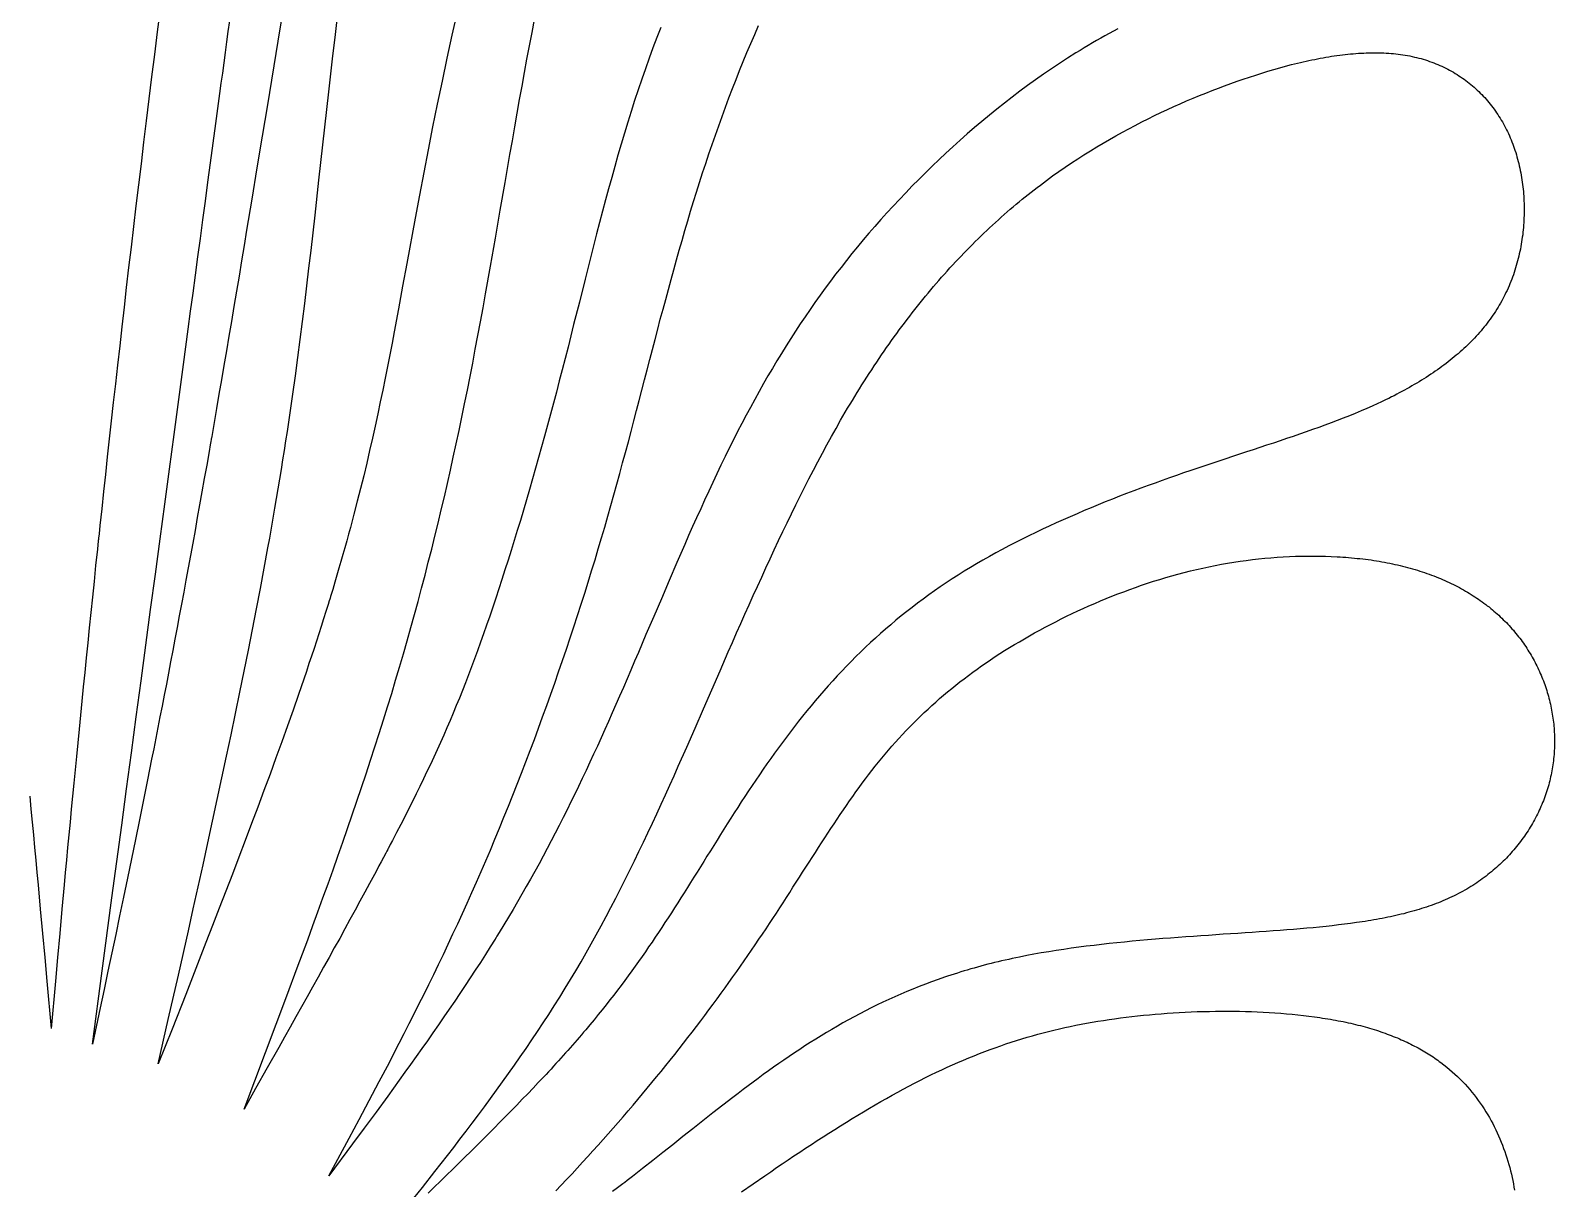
# Model space of a CAD drawing. Extents: x 0 to 279, y 0 to 212.
# Drawn here: x 235.29 to 248.36, y 119.99 to 129.92 of the extents above; entities that cross this region are included whole.
import ezdxf

# ---------------------------------------------------------------- set-up
doc = ezdxf.new("R2010")
doc.units = 0
doc.layers.add('LAYER_1', color=18, linetype='CONTINUOUS')

msp = doc.modelspace()

# ---------------------------------------------------------------- linework, layer by layer
at = {"layer": 'LAYER_1'}
for points in [[(237.503, 130.372), (237.414, 129.828), (237.325, 129.284), (237.28, 129.013), (237.236, 128.743), (237.191, 128.474), (237.147, 128.208), (237.125, 128.076), (237.103, 127.944), (237.082, 127.814), (237.06, 127.684), (237.038, 127.555), (237.017, 127.426), (236.995, 127.299), (236.974, 127.173), (236.952, 127.048), (236.931, 126.924), (236.91, 126.801), (236.889, 126.679), (236.868, 126.559), (236.848, 126.44), (236.845, 126.425), (236.844, 126.418), (236.843, 126.414), (236.843, 126.412), (236.84, 126.397), (236.835, 126.368), (236.825, 126.309), (236.805, 126.193), (236.784, 126.079), (236.764, 125.965), (236.744, 125.853), (236.724, 125.743), (236.705, 125.633), (236.685, 125.525), (236.666, 125.418), (236.646, 125.312), (236.627, 125.208), (236.608, 125.104), (236.589, 125.002), (236.57, 124.9), (236.551, 124.8), (236.532, 124.701), (236.514, 124.603), (236.495, 124.506), (236.477, 124.41), (236.459, 124.315), (236.44, 124.22), (236.422, 124.127), (236.404, 124.034), (236.386, 123.943), (236.368, 123.852), (236.351, 123.762), (236.333, 123.672), (236.315, 123.584), (236.298, 123.496), (236.28, 123.409), (236.263, 123.322), (236.245, 123.237), (236.228, 123.151), (236.194, 122.983), (236.16, 122.816), (236.126, 122.652), (236.092, 122.489), (236.058, 122.328), (236.025, 122.169), (235.991, 122.01), (235.958, 121.853), (235.925, 121.696), (235.891, 121.54), (235.825, 121.229), (235.909, 121.856), (235.993, 122.482), (236.035, 122.795), (236.077, 123.106), (236.118, 123.417), (236.16, 123.727), (236.201, 124.036), (236.242, 124.344), (236.283, 124.65), (236.324, 124.955), (236.365, 125.258), (236.405, 125.56), (236.446, 125.859), (236.486, 126.158), (236.526, 126.456), (236.566, 126.755), (236.606, 127.056), (236.626, 127.208), (236.647, 127.36), (236.667, 127.513), (236.688, 127.667), (236.709, 127.823), (236.73, 127.979), (236.751, 128.137), (236.773, 128.297), (236.794, 128.458), (236.816, 128.621), (236.838, 128.786), (236.861, 128.953), (236.884, 129.122), (236.907, 129.294), (236.918, 129.38), (236.93, 129.468), (236.942, 129.555), (236.954, 129.644), (236.966, 129.733), (236.978, 129.823), (236.99, 129.913), (237.002, 130.004)], [(236.406, 130.104), (236.381, 129.909), (236.357, 129.716), (236.333, 129.524), (236.31, 129.335), (236.287, 129.147), (236.264, 128.962), (236.242, 128.778), (236.22, 128.596), (236.198, 128.417), (236.177, 128.239), (236.157, 128.063), (236.136, 127.889), (236.116, 127.718), (236.097, 127.548), (236.078, 127.38), (236.059, 127.215), (236.04, 127.051), (236.022, 126.89), (236.004, 126.731), (235.987, 126.573), (235.97, 126.418), (235.953, 126.265), (235.937, 126.114), (235.921, 125.966), (235.905, 125.819), (235.89, 125.675), (235.882, 125.604), (235.878, 125.568), (235.877, 125.559), (235.877, 125.555), (235.877, 125.553), (235.876, 125.552), (235.876, 125.543), (235.868, 125.472), (235.853, 125.333), (235.839, 125.196), (235.825, 125.062), (235.811, 124.929), (235.798, 124.798), (235.785, 124.669), (235.772, 124.541), (235.759, 124.416), (235.747, 124.292), (235.734, 124.169), (235.723, 124.049), (235.711, 123.929), (235.699, 123.812), (235.688, 123.695), (235.677, 123.58), (235.666, 123.466), (235.655, 123.354), (235.644, 123.242), (235.634, 123.132), (235.623, 123.023), (235.613, 122.914), (235.603, 122.807), (235.593, 122.7), (235.583, 122.594), (235.564, 122.385), (235.545, 122.177), (235.526, 121.972), (235.508, 121.768), (235.471, 121.363)], [(238.953, 130.077), (238.908, 129.88), (238.865, 129.683), (238.823, 129.487), (238.782, 129.29), (238.742, 129.094), (238.704, 128.898), (238.666, 128.703), (238.628, 128.507), (238.592, 128.312), (238.52, 127.923), (238.485, 127.728), (238.449, 127.533), (238.412, 127.337), (238.394, 127.238), (238.375, 127.138), (238.355, 127.039), (238.335, 126.938), (238.314, 126.837), (238.293, 126.735), (238.271, 126.632), (238.249, 126.528), (238.226, 126.424), (238.202, 126.318), (238.177, 126.211), (238.151, 126.103), (238.124, 125.994), (238.096, 125.883), (238.067, 125.772), (238.037, 125.658), (238.021, 125.601), (238.006, 125.543), (237.989, 125.485), (237.973, 125.427), (237.956, 125.368), (237.939, 125.309), (237.922, 125.249), (237.904, 125.189), (237.886, 125.128), (237.867, 125.067), (237.865, 125.06), (237.863, 125.056), (237.863, 125.054), (237.863, 125.053), (237.86, 125.045), (237.855, 125.03), (237.846, 124.999), (237.827, 124.937), (237.807, 124.874), (237.787, 124.811), (237.767, 124.748), (237.746, 124.684), (237.725, 124.62), (237.703, 124.556), (237.682, 124.491), (237.66, 124.425), (237.637, 124.359), (237.592, 124.227), (237.545, 124.092), (237.497, 123.957), (237.448, 123.82), (237.398, 123.682), (237.348, 123.543), (237.296, 123.402), (237.243, 123.261), (237.19, 123.119), (237.136, 122.975), (237.081, 122.831), (237.026, 122.686), (236.97, 122.541), (236.913, 122.394), (236.856, 122.247), (236.799, 122.1), (236.741, 121.952), (236.625, 121.655), (236.508, 121.357), (236.39, 121.059), (236.476, 121.44), (236.562, 121.82), (236.648, 122.2), (236.69, 122.389), (236.732, 122.578), (236.774, 122.766), (236.815, 122.954), (236.856, 123.141), (236.896, 123.327), (236.936, 123.513), (236.975, 123.697), (237.014, 123.881), (237.052, 124.064), (237.09, 124.246), (237.126, 124.426), (237.162, 124.606), (237.198, 124.784), (237.232, 124.961), (237.265, 125.136), (237.298, 125.31), (237.33, 125.483), (237.345, 125.568), (237.36, 125.654), (237.375, 125.739), (237.39, 125.823), (237.404, 125.907), (237.418, 125.991), (237.432, 126.074), (237.446, 126.156), (237.459, 126.239), (237.472, 126.32), (237.484, 126.402), (237.497, 126.483), (237.509, 126.563), (237.521, 126.643), (237.544, 126.802), (237.566, 126.96), (237.587, 127.116), (237.607, 127.271), (237.627, 127.425), (237.646, 127.579), (237.664, 127.731), (237.682, 127.883), (237.7, 128.034), (237.734, 128.336), (237.767, 128.638), (237.8, 128.939), (237.817, 129.091), (237.834, 129.243), (237.851, 129.395), (237.869, 129.549), (237.886, 129.703), (237.905, 129.859), (237.924, 130.015)], [(240.698, 129.947), (240.664, 129.86), (240.631, 129.772), (240.598, 129.683), (240.566, 129.593), (240.535, 129.503), (240.504, 129.412), (240.474, 129.32), (240.444, 129.227), (240.415, 129.134), (240.386, 129.04), (240.358, 128.946), (240.331, 128.851), (240.304, 128.755), (240.277, 128.66), (240.251, 128.564), (240.225, 128.467), (240.199, 128.371), (240.148, 128.177), (240.098, 127.982), (240.049, 127.787), (240, 127.592), (239.951, 127.398), (239.903, 127.204), (239.853, 127.011), (239.828, 126.915), (239.803, 126.82), (239.778, 126.725), (239.753, 126.631), (239.727, 126.536), (239.702, 126.443), (239.676, 126.35), (239.65, 126.258), (239.624, 126.166), (239.598, 126.075), (239.572, 125.985), (239.546, 125.896), (239.52, 125.807), (239.494, 125.719), (239.467, 125.633), (239.441, 125.547), (239.415, 125.462), (239.389, 125.378), (239.362, 125.295), (239.336, 125.213), (239.31, 125.132), (239.283, 125.053), (239.257, 124.975), (239.231, 124.897), (239.205, 124.822), (239.179, 124.747), (239.153, 124.674), (239.127, 124.602), (239.101, 124.532), (239.075, 124.463), (239.049, 124.395), (239.023, 124.327), (238.997, 124.261), (238.971, 124.196), (238.945, 124.131), (238.918, 124.067), (238.891, 124.004), (238.864, 123.94), (238.837, 123.878), (238.809, 123.815), (238.781, 123.752), (238.752, 123.69), (238.723, 123.627), (238.693, 123.565), (238.663, 123.502), (238.632, 123.438), (238.601, 123.374), (238.569, 123.31), (238.536, 123.244), (238.503, 123.178), (238.468, 123.111), (238.433, 123.044), (238.398, 122.975), (238.379, 122.94), (238.361, 122.904), (238.358, 122.9), (238.357, 122.898), (238.357, 122.897), (238.356, 122.896), (238.354, 122.892), (238.349, 122.883), (238.34, 122.865), (238.321, 122.829), (238.302, 122.793), (238.282, 122.756), (238.263, 122.72), (238.243, 122.683), (238.202, 122.607), (238.161, 122.531), (238.119, 122.454), (238.077, 122.376), (238.033, 122.296), (237.989, 122.216), (237.945, 122.135), (237.899, 122.053), (237.854, 121.971), (237.807, 121.887), (237.761, 121.803), (237.713, 121.718), (237.666, 121.633), (237.618, 121.547), (237.57, 121.461), (237.521, 121.375), (237.472, 121.287), (237.423, 121.2), (237.324, 121.024), (237.224, 120.848), (237.125, 120.671), (237.309, 121.157), (237.401, 121.4), (237.492, 121.642), (237.582, 121.884), (237.671, 122.124), (237.715, 122.245), (237.759, 122.364), (237.802, 122.484), (237.845, 122.603), (237.888, 122.722), (237.93, 122.841), (237.971, 122.96), (238.012, 123.078), (238.053, 123.195), (238.093, 123.313), (238.133, 123.43), (238.171, 123.546), (238.21, 123.662), (238.247, 123.778), (238.284, 123.893), (238.32, 124.008), (238.356, 124.122), (238.391, 124.236), (238.425, 124.349), (238.459, 124.462), (238.491, 124.575), (238.524, 124.688), (238.555, 124.8), (238.587, 124.913), (238.617, 125.025), (238.647, 125.137), (238.677, 125.249), (238.705, 125.361), (238.734, 125.473), (238.762, 125.585), (238.789, 125.697), (238.816, 125.81), (238.843, 125.922), (238.869, 126.035), (238.894, 126.149), (238.919, 126.262), (238.944, 126.376), (238.969, 126.49), (238.993, 126.605), (239.016, 126.72), (239.04, 126.836), (239.063, 126.952), (239.086, 127.069), (239.108, 127.187), (239.13, 127.305), (239.152, 127.423), (239.174, 127.542), (239.196, 127.661), (239.238, 127.9), (239.28, 128.14), (239.322, 128.379), (239.363, 128.618), (239.405, 128.856), (239.426, 128.975), (239.446, 129.093), (239.467, 129.211), (239.488, 129.328), (239.509, 129.444), (239.53, 129.56), (239.551, 129.675), (239.573, 129.79), (239.595, 129.903), (239.616, 130.016)], [(244.615, 129.935), (244.579, 129.915), (244.543, 129.895), (244.506, 129.875), (244.47, 129.855), (244.434, 129.835), (244.398, 129.814), (244.363, 129.793), (244.327, 129.771), (244.292, 129.75), (244.256, 129.728), (244.186, 129.684), (244.116, 129.638), (244.047, 129.592), (243.979, 129.545), (243.911, 129.497), (243.843, 129.448), (243.776, 129.399), (243.71, 129.349), (243.644, 129.298), (243.579, 129.246), (243.515, 129.194), (243.451, 129.141), (243.388, 129.088), (243.326, 129.034), (243.264, 128.979), (243.203, 128.924), (243.143, 128.869), (243.084, 128.813), (243.025, 128.757), (242.967, 128.7), (242.91, 128.644), (242.854, 128.587), (242.799, 128.529), (242.744, 128.472), (242.69, 128.414), (242.637, 128.356), (242.585, 128.299), (242.534, 128.241), (242.483, 128.182), (242.434, 128.124), (242.385, 128.066), (242.337, 128.007), (242.29, 127.948), (242.243, 127.889), (242.197, 127.83), (242.152, 127.77), (242.108, 127.71), (242.064, 127.65), (242.02, 127.589), (241.978, 127.528), (241.936, 127.466), (241.894, 127.405), (241.853, 127.342), (241.812, 127.279), (241.772, 127.216), (241.733, 127.152), (241.694, 127.088), (241.655, 127.023), (241.617, 126.958), (241.579, 126.892), (241.541, 126.825), (241.504, 126.757), (241.467, 126.689), (241.43, 126.621), (241.393, 126.551), (241.357, 126.481), (241.321, 126.41), (241.285, 126.338), (241.25, 126.266), (241.214, 126.193), (241.179, 126.119), (241.144, 126.045), (241.109, 125.97), (241.074, 125.894), (241.04, 125.819), (241.005, 125.742), (240.971, 125.666), (240.937, 125.589), (240.903, 125.512), (240.836, 125.358), (240.769, 125.203), (240.703, 125.048), (240.637, 124.894), (240.571, 124.74), (240.539, 124.664), (240.506, 124.587), (240.474, 124.512), (240.441, 124.436), (240.409, 124.362), (240.377, 124.287), (240.345, 124.213), (240.313, 124.14), (240.281, 124.068), (240.249, 123.996), (240.217, 123.925), (240.186, 123.854), (240.154, 123.784), (240.122, 123.714), (240.09, 123.645), (240.057, 123.576), (240.025, 123.507), (239.992, 123.439), (239.96, 123.372), (239.927, 123.305), (239.894, 123.238), (239.86, 123.171), (239.827, 123.104), (239.793, 123.038), (239.759, 122.972), (239.724, 122.906), (239.689, 122.841), (239.654, 122.775), (239.618, 122.71), (239.581, 122.644), (239.545, 122.579), (239.507, 122.514), (239.47, 122.448), (239.431, 122.383), (239.393, 122.317), (239.353, 122.252), (239.313, 122.186), (239.293, 122.153), (239.283, 122.137), (239.282, 122.136), (239.282, 122.135), (239.281, 122.134), (239.28, 122.132), (239.277, 122.128), (239.236, 122.062), (239.194, 121.996), (239.152, 121.929), (239.108, 121.863), (239.065, 121.796), (239.021, 121.73), (238.976, 121.663), (238.931, 121.596), (238.885, 121.528), (238.839, 121.461), (238.792, 121.394), (238.745, 121.326), (238.698, 121.258), (238.65, 121.191), (238.602, 121.123), (238.553, 121.055), (238.504, 120.987), (238.455, 120.919), (238.357, 120.782), (238.257, 120.646), (238.156, 120.509), (238.055, 120.372), (237.852, 120.098), (238.026, 120.421), (238.112, 120.583), (238.199, 120.745), (238.285, 120.908), (238.371, 121.072), (238.413, 121.155), (238.456, 121.237), (238.499, 121.32), (238.541, 121.404), (238.583, 121.487), (238.625, 121.572), (238.668, 121.656), (238.709, 121.741), (238.751, 121.826), (238.793, 121.912), (238.834, 121.998), (238.875, 122.085), (238.916, 122.173), (238.957, 122.26), (238.998, 122.349), (239.038, 122.438), (239.079, 122.528), (239.119, 122.618), (239.158, 122.709), (239.198, 122.801), (239.237, 122.893), (239.276, 122.986), (239.315, 123.08), (239.353, 123.174), (239.392, 123.268), (239.429, 123.363), (239.467, 123.458), (239.504, 123.553), (239.541, 123.649), (239.577, 123.745), (239.614, 123.841), (239.649, 123.938), (239.685, 124.034), (239.72, 124.131), (239.754, 124.228), (239.789, 124.325), (239.822, 124.422), (239.856, 124.518), (239.889, 124.615), (239.921, 124.712), (239.953, 124.808), (239.984, 124.904), (240.015, 125), (240.046, 125.096), (240.076, 125.191), (240.105, 125.286), (240.134, 125.381), (240.162, 125.475), (240.19, 125.569), (240.217, 125.662), (240.244, 125.755), (240.27, 125.848), (240.296, 125.94), (240.322, 126.031), (240.347, 126.122), (240.371, 126.213), (240.396, 126.303), (240.42, 126.393), (240.443, 126.483), (240.467, 126.572), (240.49, 126.661), (240.513, 126.749), (240.536, 126.837), (240.559, 126.925), (240.581, 127.012), (240.604, 127.099), (240.627, 127.186), (240.649, 127.272), (240.672, 127.358), (240.694, 127.444), (240.717, 127.53), (240.74, 127.615), (240.763, 127.7), (240.786, 127.784), (240.809, 127.869), (240.832, 127.953), (240.856, 128.037), (240.88, 128.121), (240.904, 128.204), (240.929, 128.287), (240.954, 128.37), (240.979, 128.453), (241.005, 128.535), (241.031, 128.618), (241.057, 128.699), (241.084, 128.781), (241.111, 128.862), (241.138, 128.943), (241.166, 129.024), (241.195, 129.104), (241.223, 129.184), (241.253, 129.264), (241.282, 129.343), (241.312, 129.422), (241.343, 129.5), (241.374, 129.578), (241.405, 129.656), (241.437, 129.733), (241.47, 129.81), (241.503, 129.886), (241.536, 129.962)], [(238.545, 119.861), (238.654, 119.999), (238.762, 120.136), (238.816, 120.205), (238.869, 120.274), (238.923, 120.343), (238.976, 120.413), (239.029, 120.482), (239.082, 120.552), (239.134, 120.622), (239.186, 120.692), (239.238, 120.763), (239.29, 120.833), (239.341, 120.904), (239.392, 120.976), (239.443, 121.047), (239.493, 121.119), (239.543, 121.191), (239.592, 121.264), (239.641, 121.337), (239.689, 121.41), (239.737, 121.483), (239.785, 121.557), (239.832, 121.632), (239.878, 121.707), (239.924, 121.782), (239.969, 121.858), (240.014, 121.934), (240.058, 122.011), (240.102, 122.088), (240.145, 122.166), (240.187, 122.244), (240.229, 122.322), (240.271, 122.401), (240.312, 122.48), (240.352, 122.559), (240.392, 122.639), (240.432, 122.719), (240.472, 122.799), (240.511, 122.879), (240.549, 122.96), (240.588, 123.041), (240.626, 123.122), (240.663, 123.203), (240.701, 123.285), (240.738, 123.366), (240.775, 123.448), (240.812, 123.53), (240.848, 123.612), (240.921, 123.775), (240.992, 123.939), (241.064, 124.103), (241.135, 124.266), (241.206, 124.429), (241.277, 124.592), (241.312, 124.673), (241.348, 124.754), (241.384, 124.834), (241.419, 124.915), (241.455, 124.995), (241.491, 125.075), (241.527, 125.154), (241.563, 125.233), (241.599, 125.312), (241.635, 125.39), (241.671, 125.468), (241.708, 125.546), (241.744, 125.623), (241.781, 125.7), (241.818, 125.776), (241.855, 125.852), (241.893, 125.927), (241.93, 126.002), (241.968, 126.076), (242.006, 126.15), (242.045, 126.223), (242.083, 126.295), (242.122, 126.367), (242.161, 126.438), (242.201, 126.508), (242.24, 126.578), (242.28, 126.647), (242.3, 126.681), (242.321, 126.715), (242.341, 126.749), (242.361, 126.782), (242.382, 126.816), (242.402, 126.849), (242.423, 126.882), (242.444, 126.915), (242.464, 126.947), (242.485, 126.98), (242.506, 127.012), (242.527, 127.044), (242.549, 127.076), (242.57, 127.107), (242.591, 127.139), (242.613, 127.17), (242.634, 127.201), (242.656, 127.232), (242.677, 127.262), (242.699, 127.293), (242.721, 127.323), (242.743, 127.353), (242.765, 127.382), (242.787, 127.412), (242.81, 127.441), (242.832, 127.471), (242.854, 127.499), (242.877, 127.528), (242.899, 127.557), (242.922, 127.585), (242.945, 127.613), (242.968, 127.641), (242.99, 127.669), (243.014, 127.697), (243.037, 127.724), (243.06, 127.751), (243.083, 127.778), (243.106, 127.805), (243.13, 127.831), (243.153, 127.858), (243.177, 127.884), (243.201, 127.91), (243.224, 127.936), (243.248, 127.961), (243.272, 127.986), (243.296, 128.012), (243.321, 128.037), (243.345, 128.061), (243.369, 128.086), (243.393, 128.11), (243.418, 128.134), (243.442, 128.158), (243.467, 128.182), (243.492, 128.206), (243.517, 128.229), (243.542, 128.252), (243.567, 128.275), (243.592, 128.298), (243.617, 128.32), (243.642, 128.343), (243.667, 128.365), (243.693, 128.387), (243.718, 128.409), (243.744, 128.43), (243.77, 128.451), (243.795, 128.473), (243.821, 128.494), (243.847, 128.514), (243.873, 128.535), (243.899, 128.555), (243.925, 128.575), (243.952, 128.595), (243.978, 128.615), (244.004, 128.635), (244.031, 128.654), (244.057, 128.673), (244.111, 128.711), (244.164, 128.748), (244.218, 128.785), (244.272, 128.82), (244.326, 128.855), (244.381, 128.889), (244.436, 128.922), (244.49, 128.955), (244.545, 128.987), (244.6, 129.018), (244.655, 129.049), (244.71, 129.078), (244.766, 129.107), (244.821, 129.136), (244.876, 129.164), (244.931, 129.191), (244.986, 129.217), (245.042, 129.243), (245.097, 129.268), (245.152, 129.292), (245.206, 129.316), (245.261, 129.339), (245.316, 129.362), (245.37, 129.384), (245.425, 129.405), (245.479, 129.426), (245.532, 129.446), (245.586, 129.466), (245.639, 129.485), (245.692, 129.503), (245.745, 129.521), (245.798, 129.538), (245.85, 129.555), (245.902, 129.571), (245.953, 129.586), (246.005, 129.601), (246.055, 129.614), (246.106, 129.628), (246.131, 129.634), (246.156, 129.64), (246.181, 129.646), (246.206, 129.652), (246.23, 129.657), (246.255, 129.663), (246.28, 129.668), (246.304, 129.673), (246.328, 129.678), (246.352, 129.683), (246.376, 129.687), (246.4, 129.691), (246.424, 129.695), (246.448, 129.699), (246.472, 129.702), (246.495, 129.706), (246.519, 129.709), (246.542, 129.712), (246.565, 129.715), (246.588, 129.717), (246.611, 129.719), (246.634, 129.721), (246.656, 129.723), (246.679, 129.725), (246.701, 129.726), (246.724, 129.727), (246.746, 129.728), (246.768, 129.729), (246.79, 129.729), (246.811, 129.73), (246.833, 129.729), (246.854, 129.729), (246.876, 129.729), (246.897, 129.728), (246.918, 129.727), (246.939, 129.725), (246.96, 129.724), (246.98, 129.722), (247.001, 129.72), (247.021, 129.717), (247.041, 129.715), (247.061, 129.712), (247.081, 129.709), (247.101, 129.705), (247.12, 129.702), (247.14, 129.698), (247.159, 129.693), (247.178, 129.689), (247.197, 129.684), (247.216, 129.679), (247.235, 129.674), (247.253, 129.668), (247.271, 129.662), (247.289, 129.656), (247.307, 129.65), (247.325, 129.643), (247.343, 129.636), (247.36, 129.629), (247.377, 129.621), (247.394, 129.614), (247.411, 129.606), (247.428, 129.598), (247.445, 129.589), (247.461, 129.58), (247.477, 129.572), (247.493, 129.562), (247.509, 129.553), (247.525, 129.543), (247.54, 129.533), (247.555, 129.523), (247.57, 129.513), (247.585, 129.502), (247.6, 129.492), (247.615, 129.48), (247.629, 129.469), (247.643, 129.458), (247.657, 129.446), (247.671, 129.434), (247.684, 129.422), (247.698, 129.41), (247.711, 129.397), (247.724, 129.384), (247.737, 129.371), (247.749, 129.358), (247.762, 129.345), (247.774, 129.331), (247.786, 129.317), (247.797, 129.303), (247.809, 129.289), (247.82, 129.274), (247.832, 129.26), (247.842, 129.245), (247.853, 129.23), (247.864, 129.215), (247.874, 129.199), (247.884, 129.184), (247.894, 129.168), (247.903, 129.152), (247.913, 129.136), (247.922, 129.12), (247.931, 129.103), (247.94, 129.087), (247.948, 129.07), (247.957, 129.053), (247.965, 129.036), (247.973, 129.018), (247.98, 129.001), (247.988, 128.983), (247.995, 128.965), (248.002, 128.947), (248.008, 128.929), (248.015, 128.911), (248.021, 128.893), (248.027, 128.874), (248.033, 128.855), (248.038, 128.836), (248.044, 128.817), (248.049, 128.798), (248.053, 128.779), (248.058, 128.76), (248.062, 128.74), (248.066, 128.721), (248.07, 128.701), (248.074, 128.681), (248.077, 128.661), (248.081, 128.641), (248.083, 128.621), (248.086, 128.601), (248.089, 128.581), (248.091, 128.561), (248.093, 128.541), (248.094, 128.52), (248.096, 128.5), (248.097, 128.479), (248.098, 128.459), (248.099, 128.438), (248.099, 128.418), (248.1, 128.397), (248.1, 128.376), (248.1, 128.356), (248.099, 128.335), (248.098, 128.314), (248.097, 128.294), (248.096, 128.273), (248.095, 128.252), (248.093, 128.231), (248.091, 128.211), (248.089, 128.19), (248.087, 128.169), (248.084, 128.149), (248.081, 128.128), (248.078, 128.108), (248.074, 128.087), (248.071, 128.067), (248.067, 128.046), (248.063, 128.026), (248.058, 128.005), (248.053, 127.985), (248.049, 127.965), (248.043, 127.945), (248.038, 127.925), (248.032, 127.905), (248.026, 127.885), (248.02, 127.865), (248.014, 127.846), (248.007, 127.826), (248, 127.806), (247.993, 127.787), (247.985, 127.768), (247.978, 127.749), (247.97, 127.73), (247.962, 127.711), (247.953, 127.692), (247.944, 127.674), (247.935, 127.655), (247.926, 127.637), (247.917, 127.619), (247.907, 127.601), (247.897, 127.583), (247.886, 127.565), (247.876, 127.547), (247.865, 127.53), (247.854, 127.512), (247.843, 127.495), (247.831, 127.478), (247.82, 127.461), (247.808, 127.444), (247.795, 127.428), (247.783, 127.411), (247.77, 127.395), (247.757, 127.378), (247.744, 127.362), (247.73, 127.346), (247.717, 127.33), (247.703, 127.315), (247.689, 127.299), (247.674, 127.283), (247.66, 127.268), (247.645, 127.253), (247.63, 127.238), (247.614, 127.223), (247.599, 127.208), (247.583, 127.193), (247.567, 127.178), (247.551, 127.164), (247.534, 127.149), (247.517, 127.135), (247.5, 127.121), (247.483, 127.107), (247.466, 127.093), (247.448, 127.079), (247.43, 127.065), (247.412, 127.051), (247.394, 127.038), (247.376, 127.024), (247.357, 127.011), (247.338, 126.998), (247.319, 126.985), (247.3, 126.972), (247.28, 126.959), (247.26, 126.946), (247.24, 126.933), (247.22, 126.921), (247.2, 126.908), (247.179, 126.896), (247.158, 126.884), (247.137, 126.872), (247.116, 126.86), (247.095, 126.848), (247.073, 126.836), (247.051, 126.824), (247.029, 126.812), (247.007, 126.801), (246.985, 126.789), (246.962, 126.778), (246.939, 126.766), (246.916, 126.755), (246.893, 126.744), (246.87, 126.733), (246.846, 126.722), (246.798, 126.7), (246.75, 126.679), (246.701, 126.658), (246.651, 126.637), (246.601, 126.617), (246.549, 126.596), (246.498, 126.576), (246.445, 126.556), (246.392, 126.537), (246.339, 126.517), (246.285, 126.498), (246.23, 126.478), (246.175, 126.459), (246.119, 126.44), (246.063, 126.421), (246.007, 126.402), (245.95, 126.383), (245.892, 126.364), (245.835, 126.345), (245.777, 126.325), (245.718, 126.306), (245.659, 126.287), (245.6, 126.267), (245.541, 126.248), (245.481, 126.228), (245.421, 126.208), (245.361, 126.188), (245.301, 126.168), (245.241, 126.147), (245.18, 126.126), (245.119, 126.105), (245.058, 126.084), (244.997, 126.062), (244.936, 126.04), (244.875, 126.018), (244.814, 125.995), (244.753, 125.973), (244.692, 125.949), (244.631, 125.926), (244.57, 125.902), (244.509, 125.878), (244.448, 125.853), (244.388, 125.828), (244.327, 125.803), (244.267, 125.777), (244.207, 125.751), (244.148, 125.725), (244.088, 125.698), (244.029, 125.671), (243.97, 125.644), (243.912, 125.616), (243.854, 125.588), (243.796, 125.559), (243.739, 125.53), (243.682, 125.501), (243.626, 125.471), (243.57, 125.441), (243.515, 125.41), (243.46, 125.379), (243.406, 125.347), (243.352, 125.316), (243.299, 125.283), (243.247, 125.251), (243.195, 125.217), (243.144, 125.184), (243.094, 125.15), (243.044, 125.115), (242.995, 125.08), (242.947, 125.045), (242.899, 125.009), (242.852, 124.973), (242.806, 124.937), (242.76, 124.9), (242.714, 124.863), (242.669, 124.825), (242.625, 124.787), (242.581, 124.749), (242.538, 124.71), (242.496, 124.671), (242.453, 124.631), (242.412, 124.591), (242.371, 124.551), (242.33, 124.51), (242.29, 124.469), (242.25, 124.428), (242.211, 124.386), (242.173, 124.344), (242.134, 124.302), (242.097, 124.259), (242.059, 124.216), (242.022, 124.173), (241.986, 124.13), (241.95, 124.086), (241.914, 124.041), (241.879, 123.997), (241.844, 123.952), (241.809, 123.907), (241.775, 123.862), (241.741, 123.816), (241.707, 123.77), (241.674, 123.724), (241.641, 123.678), (241.608, 123.632), (241.576, 123.585), (241.544, 123.539), (241.512, 123.492), (241.481, 123.445), (241.45, 123.399), (241.419, 123.352), (241.388, 123.305), (241.358, 123.258), (241.328, 123.211), (241.298, 123.165), (241.268, 123.118), (241.239, 123.071), (241.209, 123.025), (241.18, 122.978), (241.152, 122.932), (241.123, 122.886), (241.094, 122.84), (241.066, 122.795), (241.038, 122.749), (241.01, 122.704), (240.982, 122.659), (240.954, 122.615), (240.926, 122.571), (240.898, 122.527), (240.871, 122.483), (240.843, 122.44), (240.816, 122.397), (240.789, 122.355), (240.761, 122.312), (240.734, 122.27), (240.706, 122.228), (240.678, 122.186), (240.651, 122.145), (240.623, 122.103), (240.594, 122.062), (240.566, 122.021), (240.537, 121.98), (240.508, 121.938), (240.479, 121.897), (240.449, 121.856), (240.419, 121.815), (240.389, 121.774), (240.358, 121.732), (240.327, 121.691), (240.295, 121.649), (240.262, 121.607), (240.229, 121.565), (240.196, 121.523), (240.161, 121.481), (240.127, 121.438), (240.091, 121.395), (240.055, 121.352), (240.036, 121.33), (240.018, 121.308), (239.999, 121.286), (239.98, 121.264), (239.961, 121.242), (239.941, 121.22), (239.922, 121.198), (239.902, 121.175), (239.882, 121.153), (239.861, 121.13), (239.841, 121.107), (239.82, 121.084), (239.799, 121.062), (239.778, 121.038), (239.757, 121.015), (239.735, 120.992), (239.714, 120.969), (239.692, 120.945), (239.648, 120.898), (239.603, 120.851), (239.557, 120.803), (239.511, 120.755), (239.464, 120.706), (239.416, 120.657), (239.368, 120.608), (239.319, 120.559), (239.27, 120.509), (239.22, 120.459), (239.17, 120.409), (239.12, 120.359), (239.069, 120.308), (239.017, 120.258), (238.966, 120.207), (238.914, 120.156), (238.861, 120.105), (238.809, 120.053), (238.756, 120.002), (238.703, 119.95)], [(239.799, 119.969), (239.845, 120.018), (239.891, 120.067), (239.937, 120.116), (239.982, 120.165), (240.027, 120.215), (240.072, 120.264), (240.116, 120.313), (240.16, 120.362), (240.204, 120.411), (240.248, 120.46), (240.291, 120.509), (240.334, 120.557), (240.376, 120.606), (240.418, 120.655), (240.46, 120.704), (240.501, 120.753), (240.542, 120.801), (240.582, 120.85), (240.622, 120.898), (240.662, 120.947), (240.702, 120.995), (240.741, 121.044), (240.779, 121.092), (240.818, 121.14), (240.855, 121.188), (240.893, 121.236), (240.93, 121.284), (240.967, 121.332), (241.003, 121.38), (241.04, 121.427), (241.075, 121.475), (241.111, 121.522), (241.146, 121.57), (241.18, 121.617), (241.215, 121.664), (241.249, 121.711), (241.282, 121.758), (241.316, 121.804), (241.349, 121.851), (241.381, 121.897), (241.414, 121.943), (241.445, 121.989), (241.477, 122.035), (241.508, 122.081), (241.539, 122.127), (241.57, 122.172), (241.6, 122.217), (241.63, 122.262), (241.66, 122.307), (241.689, 122.352), (241.718, 122.397), (241.747, 122.441), (241.775, 122.485), (241.803, 122.529), (241.831, 122.573), (241.859, 122.616), (241.887, 122.66), (241.914, 122.703), (241.942, 122.745), (241.969, 122.788), (241.996, 122.83), (242.023, 122.872), (242.05, 122.914), (242.077, 122.955), (242.103, 122.996), (242.13, 123.037), (242.157, 123.078), (242.183, 123.118), (242.21, 123.158), (242.237, 123.198), (242.263, 123.237), (242.29, 123.276), (242.317, 123.315), (242.344, 123.353), (242.371, 123.391), (242.398, 123.429), (242.425, 123.466), (242.453, 123.503), (242.48, 123.539), (242.508, 123.575), (242.536, 123.611), (242.564, 123.646), (242.593, 123.681), (242.622, 123.716), (242.651, 123.75), (242.68, 123.784), (242.709, 123.817), (242.739, 123.85), (242.769, 123.883), (242.8, 123.915), (242.83, 123.947), (242.861, 123.979), (242.893, 124.01), (242.924, 124.041), (242.956, 124.072), (242.989, 124.102), (243.022, 124.132), (243.055, 124.162), (243.088, 124.191), (243.122, 124.22), (243.157, 124.249), (243.192, 124.278), (243.227, 124.306), (243.263, 124.334), (243.299, 124.362), (243.335, 124.39), (243.372, 124.417), (243.41, 124.444), (243.448, 124.471), (243.487, 124.498), (243.526, 124.525), (243.565, 124.551), (243.606, 124.577), (243.646, 124.603), (243.688, 124.629), (243.73, 124.654), (243.772, 124.679), (243.815, 124.705), (243.858, 124.73), (243.902, 124.754), (243.947, 124.779), (243.992, 124.803), (244.038, 124.827), (244.084, 124.851), (244.13, 124.874), (244.177, 124.897), (244.224, 124.92), (244.272, 124.943), (244.32, 124.965), (244.369, 124.986), (244.418, 125.008), (244.467, 125.029), (244.516, 125.049), (244.566, 125.069), (244.616, 125.089), (244.667, 125.108), (244.718, 125.127), (244.769, 125.145), (244.82, 125.163), (244.872, 125.18), (244.923, 125.197), (244.975, 125.213), (245.028, 125.229), (245.08, 125.244), (245.132, 125.259), (245.185, 125.272), (245.238, 125.286), (245.291, 125.298), (245.344, 125.31), (245.397, 125.322), (245.45, 125.333), (245.504, 125.343), (245.557, 125.352), (245.61, 125.361), (245.664, 125.369), (245.717, 125.376), (245.77, 125.383), (245.823, 125.389), (245.876, 125.395), (245.929, 125.399), (245.982, 125.404), (246.034, 125.407), (246.087, 125.41), (246.139, 125.412), (246.191, 125.413), (246.243, 125.414), (246.294, 125.414), (246.345, 125.414), (246.396, 125.413), (246.446, 125.411), (246.496, 125.408), (246.521, 125.407), (246.546, 125.405), (246.57, 125.403), (246.595, 125.401), (246.619, 125.399), (246.644, 125.397), (246.668, 125.394), (246.692, 125.392), (246.716, 125.389), (246.74, 125.386), (246.763, 125.383), (246.787, 125.38), (246.81, 125.376), (246.834, 125.372), (246.857, 125.369), (246.88, 125.365), (246.903, 125.361), (246.925, 125.356), (246.948, 125.352), (246.97, 125.347), (246.992, 125.342), (247.015, 125.337), (247.036, 125.332), (247.058, 125.327), (247.08, 125.321), (247.101, 125.316), (247.122, 125.31), (247.143, 125.304), (247.164, 125.298), (247.185, 125.292), (247.206, 125.285), (247.226, 125.279), (247.246, 125.272), (247.266, 125.265), (247.286, 125.258), (247.306, 125.251), (247.325, 125.243), (247.344, 125.236), (247.364, 125.228), (247.382, 125.22), (247.401, 125.212), (247.42, 125.204), (247.438, 125.196), (247.457, 125.187), (247.475, 125.179), (247.493, 125.17), (247.51, 125.161), (247.528, 125.152), (247.545, 125.143), (247.562, 125.133), (247.579, 125.124), (247.596, 125.114), (247.613, 125.105), (247.629, 125.095), (247.646, 125.085), (247.662, 125.074), (247.678, 125.064), (247.693, 125.054), (247.709, 125.043), (247.724, 125.032), (247.74, 125.021), (247.755, 125.01), (247.77, 124.999), (247.784, 124.988), (247.799, 124.977), (247.813, 124.965), (247.827, 124.953), (247.841, 124.942), (247.855, 124.93), (247.869, 124.918), (247.882, 124.906), (247.895, 124.893), (247.909, 124.881), (247.921, 124.868), (247.934, 124.856), (247.947, 124.843), (247.959, 124.83), (247.971, 124.817), (247.983, 124.804), (247.995, 124.79), (248.007, 124.777), (248.018, 124.764), (248.029, 124.75), (248.041, 124.736), (248.051, 124.722), (248.062, 124.709), (248.073, 124.694), (248.083, 124.68), (248.093, 124.666), (248.103, 124.652), (248.113, 124.637), (248.123, 124.623), (248.132, 124.608), (248.141, 124.593), (248.151, 124.578), (248.159, 124.563), (248.168, 124.548), (248.177, 124.533), (248.185, 124.517), (248.193, 124.502), (248.201, 124.487), (248.209, 124.471), (248.217, 124.455), (248.224, 124.44), (248.231, 124.424), (248.238, 124.408), (248.245, 124.392), (248.252, 124.376), (248.258, 124.36), (248.265, 124.343), (248.271, 124.327), (248.276, 124.311), (248.282, 124.294), (248.288, 124.278), (248.293, 124.261), (248.298, 124.245), (248.303, 124.228), (248.308, 124.211), (248.312, 124.194), (248.317, 124.177), (248.321, 124.161), (248.325, 124.144), (248.328, 124.127), (248.332, 124.11), (248.335, 124.093), (248.338, 124.075), (248.341, 124.058), (248.344, 124.041), (248.346, 124.024), (248.349, 124.007), (248.351, 123.989), (248.353, 123.972), (248.354, 123.955), (248.356, 123.938), (248.357, 123.92), (248.358, 123.903), (248.359, 123.885), (248.359, 123.868), (248.36, 123.851), (248.36, 123.833), (248.36, 123.816), (248.36, 123.798), (248.359, 123.781), (248.359, 123.763), (248.358, 123.746), (248.357, 123.729), (248.356, 123.711), (248.354, 123.694), (248.352, 123.676), (248.35, 123.659), (248.348, 123.641), (248.346, 123.624), (248.343, 123.607), (248.34, 123.589), (248.337, 123.572), (248.334, 123.555), (248.331, 123.538), (248.327, 123.52), (248.323, 123.503), (248.319, 123.486), (248.314, 123.469), (248.31, 123.452), (248.305, 123.435), (248.3, 123.418), (248.295, 123.401), (248.289, 123.384), (248.283, 123.367), (248.277, 123.35), (248.271, 123.333), (248.265, 123.316), (248.258, 123.3), (248.251, 123.283), (248.244, 123.267), (248.237, 123.25), (248.229, 123.234), (248.222, 123.217), (248.214, 123.201), (248.206, 123.185), (248.197, 123.169), (248.189, 123.153), (248.18, 123.137), (248.171, 123.121), (248.162, 123.105), (248.152, 123.089), (248.143, 123.074), (248.133, 123.058), (248.123, 123.043), (248.112, 123.027), (248.102, 123.012), (248.091, 122.997), (248.08, 122.982), (248.069, 122.967), (248.058, 122.952), (248.046, 122.937), (248.034, 122.923), (248.022, 122.908), (248.01, 122.894), (247.998, 122.88), (247.985, 122.866), (247.973, 122.852), (247.96, 122.838), (247.947, 122.824), (247.933, 122.81), (247.92, 122.797), (247.906, 122.783), (247.892, 122.77), (247.878, 122.757), (247.863, 122.744), (247.849, 122.731), (247.834, 122.719), (247.819, 122.706), (247.804, 122.694), (247.789, 122.682), (247.773, 122.67), (247.757, 122.658), (247.741, 122.646), (247.725, 122.635), (247.709, 122.623), (247.693, 122.612), (247.676, 122.601), (247.659, 122.59), (247.642, 122.579), (247.625, 122.569), (247.607, 122.558), (247.59, 122.548), (247.572, 122.538), (247.554, 122.528), (247.536, 122.519), (247.517, 122.509), (247.499, 122.5), (247.48, 122.491), (247.461, 122.482), (247.442, 122.474), (247.423, 122.465), (247.403, 122.457), (247.384, 122.449), (247.364, 122.441), (247.344, 122.433), (247.324, 122.426), (247.303, 122.418), (247.283, 122.411), (247.262, 122.404), (247.241, 122.397), (247.22, 122.39), (247.199, 122.384), (247.177, 122.377), (247.156, 122.371), (247.134, 122.365), (247.112, 122.359), (247.09, 122.353), (247.068, 122.347), (247.045, 122.342), (247.023, 122.336), (247, 122.331), (246.977, 122.326), (246.954, 122.321), (246.93, 122.316), (246.907, 122.311), (246.883, 122.307), (246.859, 122.302), (246.835, 122.298), (246.811, 122.294), (246.786, 122.289), (246.762, 122.285), (246.737, 122.281), (246.712, 122.277), (246.687, 122.274), (246.662, 122.27), (246.611, 122.263), (246.559, 122.256), (246.507, 122.25), (246.454, 122.244), (246.401, 122.238), (246.346, 122.232), (246.291, 122.227), (246.236, 122.222), (246.18, 122.217), (246.123, 122.212), (246.065, 122.208), (246.007, 122.203), (245.948, 122.199), (245.889, 122.195), (245.829, 122.19), (245.768, 122.186), (245.707, 122.182), (245.645, 122.178), (245.582, 122.174), (245.52, 122.17), (245.456, 122.165), (245.393, 122.161), (245.328, 122.157), (245.264, 122.152), (245.199, 122.148), (245.134, 122.143), (245.069, 122.138), (245.003, 122.133), (244.938, 122.127), (244.872, 122.122), (244.806, 122.116), (244.74, 122.11), (244.674, 122.104), (244.609, 122.097), (244.543, 122.09), (244.477, 122.083), (244.412, 122.075), (244.346, 122.067), (244.281, 122.059), (244.216, 122.05), (244.152, 122.041), (244.088, 122.031), (244.024, 122.021), (243.96, 122.01), (243.897, 121.999), (243.835, 121.987), (243.773, 121.975), (243.742, 121.969), (243.711, 121.962), (243.681, 121.955), (243.65, 121.949), (243.62, 121.942), (243.59, 121.935), (243.56, 121.927), (243.53, 121.92), (243.501, 121.913), (243.471, 121.905), (243.442, 121.897), (243.413, 121.889), (243.384, 121.881), (243.355, 121.873), (243.326, 121.864), (243.298, 121.856), (243.27, 121.847), (243.241, 121.838), (243.213, 121.829), (243.185, 121.82), (243.157, 121.811), (243.13, 121.802), (243.075, 121.783), (243.02, 121.763), (242.967, 121.743), (242.913, 121.722), (242.86, 121.701), (242.808, 121.679), (242.756, 121.657), (242.704, 121.634), (242.653, 121.611), (242.603, 121.588), (242.553, 121.564), (242.503, 121.539), (242.454, 121.514), (242.405, 121.489), (242.356, 121.463), (242.308, 121.437), (242.26, 121.41), (242.212, 121.383), (242.165, 121.355), (242.118, 121.328), (242.072, 121.299), (242.026, 121.271), (241.98, 121.242), (241.934, 121.213), (241.889, 121.183), (241.843, 121.153), (241.799, 121.123), (241.754, 121.092), (241.709, 121.061), (241.665, 121.03), (241.621, 120.999), (241.577, 120.967), (241.533, 120.935), (241.49, 120.903), (241.446, 120.87), (241.403, 120.838), (241.36, 120.805), (241.316, 120.772), (241.23, 120.705), (241.145, 120.638), (241.059, 120.571), (240.973, 120.503), (240.888, 120.435), (240.802, 120.366), (240.716, 120.298), (240.629, 120.23), (240.542, 120.162), (240.455, 120.094), (240.411, 120.06), (240.389, 120.043), (240.383, 120.039), (240.38, 120.037), (240.379, 120.036), (240.378, 120.035), (240.378, 120.035), (240.372, 120.031), (240.328, 119.997), (240.283, 119.964)], [(235.288, 123.354), (235.298, 123.242), (235.309, 123.132), (235.319, 123.023), (235.329, 122.914), (235.339, 122.807), (235.349, 122.7), (235.359, 122.594), (235.378, 122.385), (235.397, 122.177), (235.416, 121.972), (235.435, 121.768), (235.471, 121.363)], [(241.39, 119.961), (241.49, 120.031), (241.59, 120.1), (241.64, 120.134), (241.69, 120.169), (241.74, 120.203), (241.79, 120.237), (241.84, 120.27), (241.89, 120.303), (241.94, 120.337), (241.99, 120.369), (242.04, 120.402), (242.09, 120.434), (242.14, 120.466), (242.189, 120.497), (242.239, 120.528), (242.289, 120.559), (242.338, 120.59), (242.387, 120.62), (242.437, 120.649), (242.486, 120.678), (242.535, 120.707), (242.584, 120.735), (242.632, 120.763), (242.681, 120.79), (242.729, 120.816), (242.777, 120.842), (242.825, 120.868), (242.873, 120.893), (242.92, 120.917), (242.967, 120.941), (243.014, 120.964), (243.061, 120.987), (243.107, 121.009), (243.154, 121.03), (243.2, 121.051), (243.246, 121.071), (243.292, 121.091), (243.338, 121.11), (243.384, 121.129), (243.43, 121.147), (243.475, 121.165), (243.521, 121.182), (243.566, 121.198), (243.612, 121.214), (243.657, 121.23), (243.703, 121.245), (243.748, 121.259), (243.794, 121.274), (243.84, 121.287), (243.885, 121.3), (243.931, 121.313), (243.977, 121.325), (244.023, 121.337), (244.069, 121.348), (244.115, 121.359), (244.162, 121.37), (244.208, 121.38), (244.255, 121.39), (244.302, 121.399), (244.349, 121.408), (244.397, 121.416), (244.444, 121.424), (244.492, 121.432), (244.541, 121.439), (244.589, 121.446), (244.638, 121.453), (244.687, 121.459), (244.736, 121.465), (244.786, 121.47), (244.836, 121.476), (244.887, 121.48), (244.937, 121.485), (244.988, 121.489), (245.039, 121.493), (245.091, 121.496), (245.142, 121.5), (245.194, 121.502), (245.246, 121.505), (245.297, 121.507), (245.349, 121.508), (245.401, 121.509), (245.453, 121.51), (245.504, 121.511), (245.556, 121.511), (245.608, 121.51), (245.659, 121.51), (245.71, 121.508), (245.761, 121.507), (245.812, 121.505), (245.863, 121.503), (245.913, 121.5), (245.963, 121.497), (246.013, 121.493), (246.062, 121.489), (246.111, 121.485), (246.159, 121.48), (246.207, 121.474), (246.254, 121.469), (246.301, 121.463), (246.325, 121.459), (246.348, 121.456), (246.371, 121.452), (246.394, 121.449), (246.416, 121.445), (246.439, 121.441), (246.461, 121.437), (246.483, 121.433), (246.505, 121.429), (246.527, 121.425), (246.549, 121.421), (246.571, 121.416), (246.592, 121.411), (246.613, 121.407), (246.634, 121.402), (246.655, 121.397), (246.675, 121.392), (246.696, 121.387), (246.716, 121.381), (246.736, 121.376), (246.756, 121.37), (246.775, 121.365), (246.795, 121.359), (246.814, 121.353), (246.833, 121.347), (246.852, 121.341), (246.87, 121.335), (246.889, 121.328), (246.907, 121.322), (246.925, 121.315), (246.943, 121.309), (246.961, 121.302), (246.978, 121.295), (246.995, 121.288), (247.013, 121.281), (247.03, 121.274), (247.046, 121.266), (247.063, 121.259), (247.079, 121.252), (247.096, 121.244), (247.112, 121.236), (247.128, 121.228), (247.143, 121.22), (247.159, 121.212), (247.174, 121.204), (247.19, 121.196), (247.205, 121.188), (247.219, 121.179), (247.234, 121.171), (247.249, 121.162), (247.263, 121.153), (247.277, 121.145), (247.291, 121.136), (247.305, 121.127), (247.319, 121.118), (247.333, 121.109), (247.346, 121.099), (247.359, 121.09), (247.372, 121.08), (247.385, 121.071), (247.411, 121.052), (247.436, 121.032), (247.46, 121.012), (247.483, 120.991), (247.506, 120.971), (247.529, 120.95), (247.551, 120.928), (247.572, 120.907), (247.593, 120.885), (247.613, 120.862), (247.633, 120.84), (247.652, 120.817), (247.67, 120.794), (247.689, 120.77), (247.706, 120.746), (247.723, 120.722), (247.74, 120.698), (247.756, 120.673), (247.772, 120.648), (247.787, 120.623), (247.802, 120.598), (247.816, 120.572), (247.83, 120.547), (247.843, 120.521), (247.856, 120.494), (247.869, 120.468), (247.881, 120.441), (247.892, 120.415), (247.903, 120.388), (247.914, 120.361), (247.924, 120.334), (247.934, 120.307), (247.943, 120.279), (247.952, 120.252), (247.96, 120.224), (247.968, 120.197), (247.976, 120.169), (247.983, 120.141), (247.99, 120.114), (247.996, 120.086), (248.002, 120.058), (248.007, 120.031), (248.012, 120.003), (248.017, 119.975)]]:
    msp.add_lwpolyline(points, dxfattribs=at)

doc.saveas('drawing.dxf')
